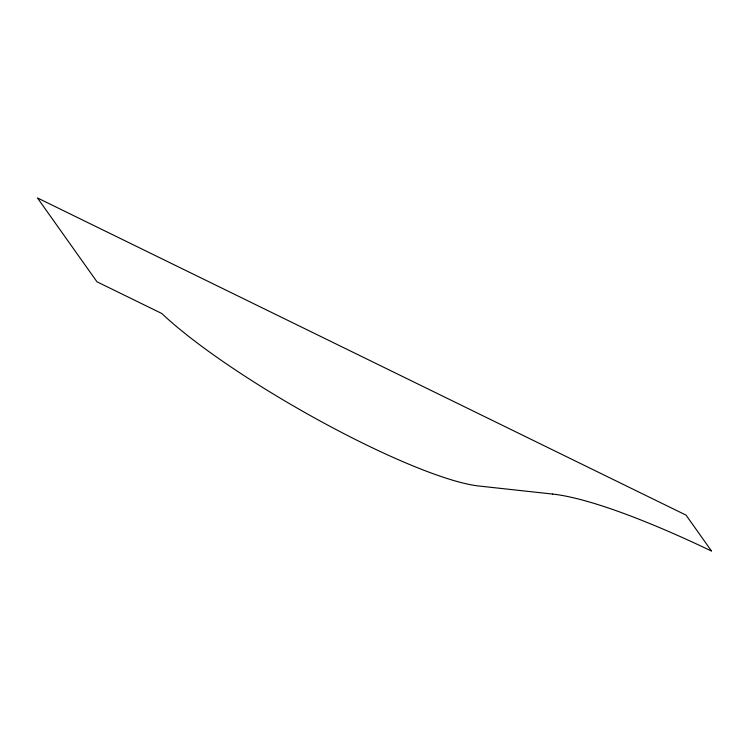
<?xml version="1.0" encoding="UTF-8"?>
<svg xmlns="http://www.w3.org/2000/svg" width="749" height="749" viewBox="0 0 749 749"><rect width="100%" height="100%" fill="white"/><g stroke="black" fill="none" stroke-linecap="round" stroke-linejoin="round"><path stroke-width="1.12" d="M552.687 494.068L478.995 486.026A206.396 35.484 29.7 0 1 322.248 422.155A206.396 35.484 29.7 0 1 161.859 313.531L96.995 281.811L37.45 197.933L686.028 515.115L711.55 551.067A306.79 52.748 29.7 0 0 552.687 494.068"/></g></svg>
